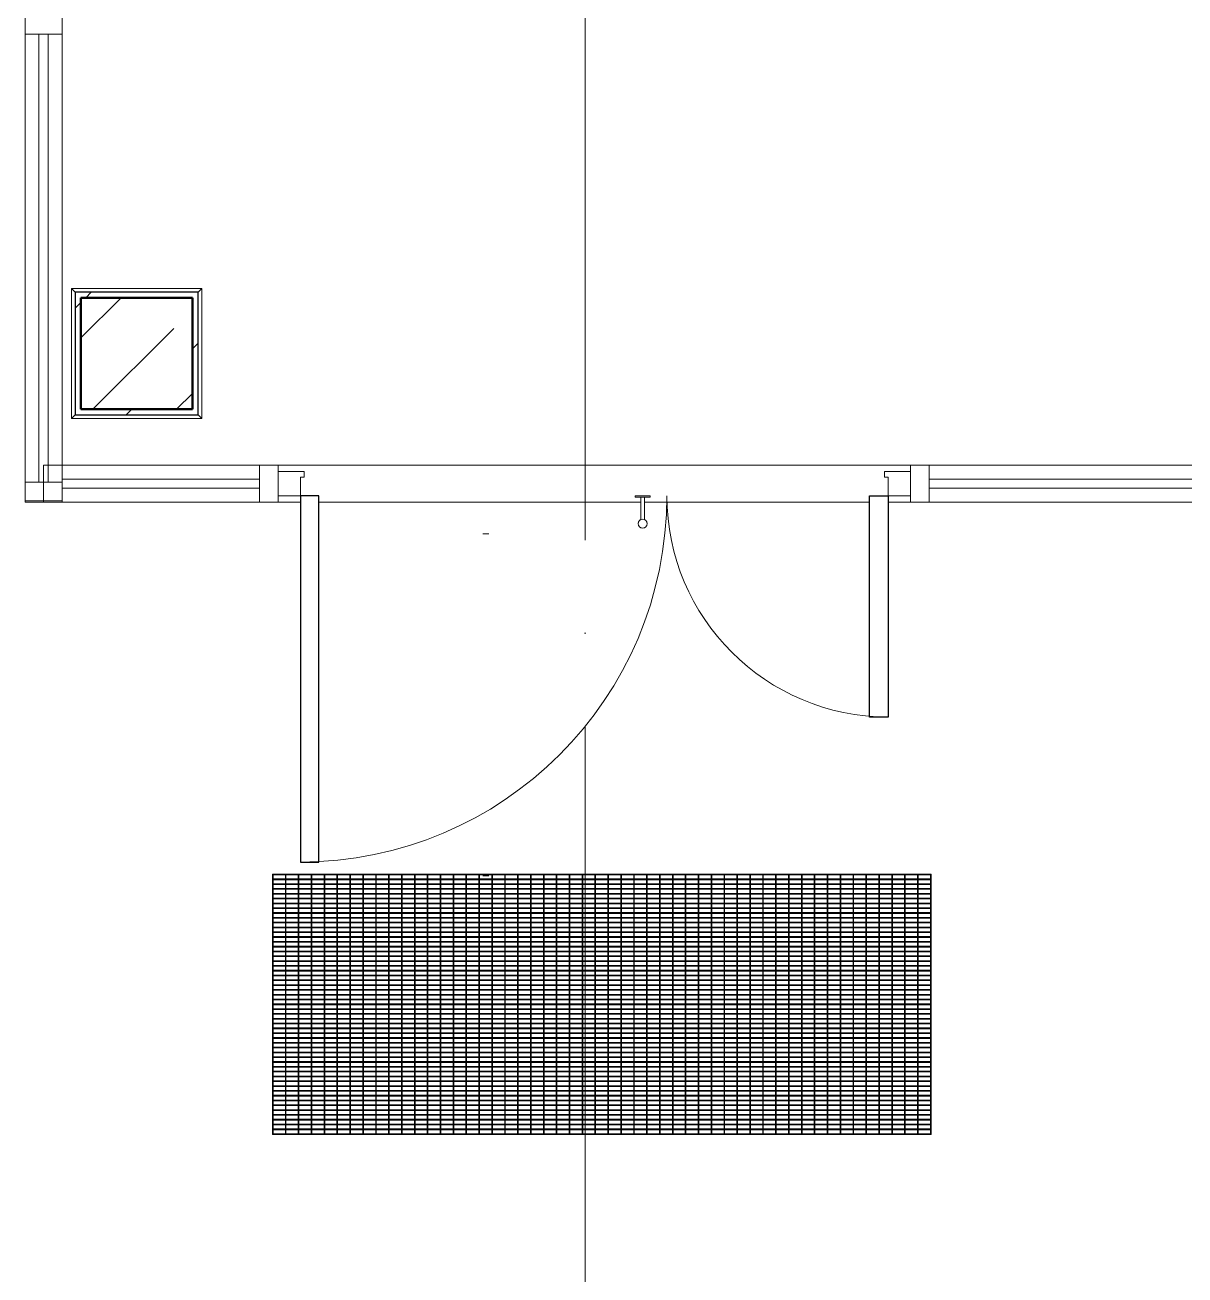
# Model space of a CAD drawing. Header units: millimetres. Extents: x -396912 to 182286, y -43638 to 41610.
# Drawn here: x -28761 to -25643, y -25855 to -22494 of the extents above; entities that cross this region are included whole.
import ezdxf

# ---------------------------------------------------------------- set-up
doc = ezdxf.new("R2010")
doc.units = ezdxf.units.MM
doc.linetypes.add('ADSK_Линия сетки', pattern=[25, 20, -2.5, 0, -2.5])
doc.linetypes.add('ADSK_Невидимые', pattern=[5, 3, -2])
for name, color, linetype, lineweight in [('Витраж', 7, 'Continuous', 9), ('Двери', 252, 'Continuous', 9), ('Лестницы', 252, 'Continuous', 9), ('Линии', 7, 'Continuous', 9), ('Несущие колонны', 252, 'Continuous', 18), ('Обобщенные модели', 252, 'Continuous', 18), ('Ограждение', 252, 'Continuous', 9), ('Оси', 252, 'Continuous', 9), ('Панели витража', 252, 'Continuous', 9), ('Стены наружные', 7, 'Continuous', 18)]:
    doc.layers.add(name, color=color, linetype=linetype, lineweight=lineweight)

# ---------------------------------------------------------------- blocks, each defined once
blk = doc.blocks.new('1 этаж')
at = {"layer": 'Несущие колонны', "lineweight": 9, "true_color": 0x636466}
h = blk.add_hatch(dxfattribs=at)
h.set_pattern_fill('FP_12', color=251, angle=180, style=0, pattern_type=2)
h.set_pattern_definition([(45, (-32121.82, 94), (-224.5064, 224.5064), []), (45, (-31897.32, 94), (-224.5064, 224.5064), [396.875, -79.375, 3.353, -76.022])])
h.paths.add_polyline_path([(-34012.8, -24445.7), (-34012.8, -24145.7), (-34312.8, -24145.7), (-34312.8, -24445.7)])
at = {"layer": 'Витраж', "color": 251, "lineweight": 18, "true_color": 0x636466, "extrusion": (0, 0, -1)}
for p, q in [((-34462.8, -23386.7), (-34462.8, -23436.7)), ((-34362.8, -23436.7), (-34362.8, -23386.7)), ((-34462.8, -23436.7), (-34362.8, -23436.7)), ((-33782.8, -24595.7), (-33832.8, -24595.7)), ((-33832.8, -24595.7), (-33832.8, -24695.7)), ((-33782.8, -24613.2), (-33782.8, -24595.7)), ((-32032.8, -24595.7), (-32082.8, -24595.7)), ((-32082.8, -24595.7), (-32082.8, -24613.2)), ((-32032.8, -24695.7), (-32032.8, -24595.7)), ((-33832.8, -24695.7), (-33782.8, -24695.7)), ((-33782.8, -24695.7), (-33782.8, -24678.2)), ((-32082.8, -24678.2), (-32082.8, -24695.7)), ((-32082.8, -24695.7), (-32032.8, -24695.7))]:
    blk.add_line(p, q, dxfattribs=at)
at = {"layer": 'Витраж', "color": 251, "true_color": 0x636466}
for p, q in [((-34462.8, -23436.7), (-34462.8, -24641.7)), ((-34362.8, -23436.7), (-34362.8, -24595.7)), ((-33832.8, -24595.7), (-34362.8, -24595.7)), ((-32082.8, -24595.7), (-33782.8, -24595.7)), ((-30992.8, -24595.7), (-32032.8, -24595.7)), ((-33832.8, -24695.7), (-34362.8, -24695.7)), ((-33722.8, -24695.7), (-33782.8, -24695.7)), ((-32807.5, -24695.7), (-33672.8, -24695.7)), ((-32192.8, -24695.7), (-32798.1, -24695.7)), ((-32082.8, -24695.7), (-32142.8, -24695.7)), ((-30992.8, -24695.7), (-32032.8, -24695.7))]:
    blk.add_line(p, q, dxfattribs=at)
at = {"layer": 'Витраж', "color": 251, "lineweight": 18, "true_color": 0x636466}
for p, q in [((-34362.8, -24595.7), (-34412.8, -24595.7)), ((-34412.8, -24595.7), (-34412.8, -24695.7)), ((-34362.8, -24695.7), (-34362.8, -24595.7)), ((-34362.8, -24641.7), (-34462.8, -24641.7)), ((-34462.8, -24641.7), (-34462.8, -24691.7)), ((-34362.8, -24691.7), (-34362.8, -24641.7)), ((-34462.8, -24691.7), (-34362.8, -24691.7)), ((-34412.8, -24695.7), (-34362.8, -24695.7))]:
    blk.add_line(p, q, dxfattribs=at)
at = {"layer": 'Двери', "color": 251, "true_color": 0x636466}
for p, q in [((-33782.8, -24613.2), (-33782.8, -24678.2)), ((-33712.8, -24613.2), (-33782.8, -24613.2)), ((-33722.8, -24678.2), (-33722.8, -24628.2)), ((-33722.8, -24628.2), (-33712.8, -24628.2)), ((-33712.8, -24628.2), (-33712.8, -24613.2)), ((-32152.8, -24613.2), (-32082.8, -24613.2)), ((-32152.8, -24628.2), (-32152.8, -24613.2)), ((-32142.8, -24628.2), (-32152.8, -24628.2)), ((-32142.8, -24678.2), (-32142.8, -24628.2)), ((-32082.8, -24613.2), (-32082.8, -24678.2)), ((-33782.8, -24678.2), (-33722.8, -24678.2)), ((-32822.8, -24678.2), (-32822.8, -24682.2)), ((-32822.8, -24678.2), (-32822.8, -24682.2)), ((-32822.1, -24678.2), (-32822.8, -24678.2)), ((-32782.8, -24678.2), (-32822.8, -24678.2)), ((-32822.1, -24678.2), (-32822.8, -24678.2)), ((-32822.1, -24678.2), (-32822.8, -24678.2)), ((-32822.8, -24682.2), (-32782.8, -24682.2)), ((-32822.8, -24682.2), (-32822.1, -24682.2)), ((-32822.8, -24682.2), (-32822.1, -24682.2)), ((-32822.8, -24682.2), (-32822.1, -24682.2)), ((-32807.8, -24682.2), (-32807.8, -24742.7)), ((-32797.8, -24742.6), (-32797.8, -24682.2)), ((-32782.8, -24678.2), (-32783.5, -24678.2)), ((-32782.8, -24678.2), (-32783.5, -24678.2)), ((-32782.8, -24678.2), (-32783.5, -24678.2)), ((-32783.5, -24682.2), (-32782.8, -24682.2)), ((-32783.5, -24682.2), (-32782.8, -24682.2)), ((-32783.5, -24682.2), (-32782.8, -24682.2)), ((-32782.8, -24682.2), (-32782.8, -24678.2)), ((-32782.8, -24682.2), (-32782.8, -24678.2)), ((-32082.8, -24678.2), (-32142.8, -24678.2))]:
    blk.add_line(p, q, dxfattribs=at)
at = {"layer": 'Двери', "color": 251, "lineweight": 30, "true_color": 0x636466}
for p, q in [((-33672.8, -24678.2), (-33722.8, -24678.2)), ((-33722.8, -24678.2), (-33722.8, -25663.2)), ((-33672.8, -25663.2), (-33672.8, -24678.2)), ((-32192.8, -25273.2), (-32192.8, -24678.2)), ((-32192.8, -24678.2), (-32142.8, -24678.2)), ((-32142.8, -24678.2), (-32142.8, -25273.2)), ((-32142.8, -25273.2), (-32192.8, -25273.2)), ((-33722.8, -25663.2), (-33672.8, -25663.2))]:
    blk.add_line(p, q, dxfattribs=at)
at = {"layer": 'Двери', "color": 251, "true_color": 0x636466}
for centre, radius, start, end in [((-33722.8, -24678.2), 985, 270, 0), ((-32142.8, -24678.2), 595, 180, 270), ((-32802.8, -24753.2), 12, 0, 180), ((-32802.8, -24753.2), 12, 150, 180), ((-32802.8, -24753.2), 12, 180, 0), ((-32802.8, -24753.2), 12, 210, 270), ((-32802.8, -24753.2), 12, 113.9342, 135), ((-32802.8, -24753.2), 12, 285, 345), ((-32802.8, -24753.2), 12, 60, 66.0658), ((-32802.8, -24753.2), 12, 0, 30)]:
    blk.add_arc(centre, radius, start, end, dxfattribs=at)
at = {"layer": 'Лестницы', "color": 251, "true_color": 0x636466}
for p, q in [((-34462.8, -24695.7), (-34462.8, -24691.7)), ((-34412.8, -24695.7), (-34462.8, -24695.7))]:
    blk.add_line(p, q, dxfattribs=at)
at = {"layer": 'Линии', "color": 251, "linetype": 'ADSK_Невидимые', "ltscale": 100, "true_color": 0x636466}
for p, q in [((-33232.6, -24780.2), (-33216.3, -24780.2)), ((-33232.6, -25700.2), (-33216.3, -25700.2))]:
    blk.add_line(p, q, dxfattribs=at)
at = {"layer": 'Несущие колонны', "color": 251, "lineweight": 40, "true_color": 0x636466}
for p, q in [((-34312.8, -24145.7), (-34312.8, -24445.7)), ((-34012.8, -24145.7), (-34312.8, -24145.7)), ((-34312.8, -24445.7), (-34312.8, -24145.7)), ((-34312.8, -24145.7), (-34012.8, -24145.7)), ((-34012.8, -24445.7), (-34012.8, -24145.7)), ((-34012.8, -24145.7), (-34012.8, -24445.7)), ((-34312.8, -24445.7), (-34012.8, -24445.7)), ((-34012.8, -24445.7), (-34312.8, -24445.7))]:
    blk.add_line(p, q, dxfattribs=at)
at = {"layer": 'Обобщенные модели', "color": 251, "lineweight": 9, "true_color": 0x636466}
for p, q in [((-33796.1, -25695.7), (-33797.8, -25695.7)), ((-33797.8, -25695.7), (-33797.8, -26395.7)), ((-32027.8, -25695.7), (-33797.8, -25695.7)), ((-33797.8, -25695.7), (-33797.8, -25697.7)), ((-33797.8, -25697.7), (-32027.8, -25697.7)), ((-32027.8, -25708.7), (-33797.8, -25708.7)), ((-33797.8, -25708.7), (-33797.8, -25710.6)), ((-33797.8, -25710.6), (-32027.8, -25710.6)), ((-33796.1, -26395.7), (-33796.1, -25695.7)), ((-33761.5, -25695.7), (-33763.1, -25695.7)), ((-33763.1, -25695.7), (-33763.1, -26395.7)), ((-33761.5, -26395.7), (-33761.5, -25695.7)), ((-33726.8, -25695.7), (-33728.5, -25695.7)), ((-33728.5, -25695.7), (-33728.5, -26395.7)), ((-33726.8, -26395.7), (-33726.8, -25695.7)), ((-33692.1, -25695.7), (-33693.8, -25695.7)), ((-33693.8, -25695.7), (-33693.8, -26395.7)), ((-33692.1, -26395.7), (-33692.1, -25695.7)), ((-33657.4, -25695.7), (-33659.1, -25695.7)), ((-33659.1, -25695.7), (-33659.1, -26395.7)), ((-33657.4, -26395.7), (-33657.4, -25695.7)), ((-33622.8, -25695.7), (-33624.4, -25695.7)), ((-33624.4, -25695.7), (-33624.4, -26395.7)), ((-33622.8, -26395.7), (-33622.8, -25695.7)), ((-33588.1, -25695.7), (-33589.8, -25695.7)), ((-33589.8, -25695.7), (-33589.8, -26395.7)), ((-33588.1, -26395.7), (-33588.1, -25695.7)), ((-33553.4, -25695.7), (-33555.1, -25695.7)), ((-33555.1, -25695.7), (-33555.1, -26395.7)), ((-33553.4, -26395.7), (-33553.4, -25695.7)), ((-33518.7, -25695.7), (-33520.4, -25695.7)), ((-33520.4, -25695.7), (-33520.4, -26395.7)), ((-33518.7, -26395.7), (-33518.7, -25695.7)), ((-33484.1, -25695.7), (-33485.7, -25695.7)), ((-33485.7, -25695.7), (-33485.7, -26395.7)), ((-33484.1, -26395.7), (-33484.1, -25695.7)), ((-33449.4, -25695.7), (-33451.1, -25695.7)), ((-33451.1, -25695.7), (-33451.1, -26395.7)), ((-33449.4, -26395.7), (-33449.4, -25695.7)), ((-33414.7, -25695.7), (-33416.4, -25695.7)), ((-33416.4, -25695.7), (-33416.4, -26395.7)), ((-33414.7, -26395.7), (-33414.7, -25695.7)), ((-33380.1, -25695.7), (-33381.7, -25695.7)), ((-33381.7, -25695.7), (-33381.7, -26395.7)), ((-33380.1, -26395.7), (-33380.1, -25695.7)), ((-33345.4, -25695.7), (-33347.1, -25695.7)), ((-33347.1, -25695.7), (-33347.1, -26395.7)), ((-33345.4, -26395.7), (-33345.4, -25695.7)), ((-33310.7, -25695.7), (-33312.4, -25695.7)), ((-33312.4, -25695.7), (-33312.4, -26395.7)), ((-33310.7, -26395.7), (-33310.7, -25695.7)), ((-33276, -25695.7), (-33277.7, -25695.7)), ((-33277.7, -25695.7), (-33277.7, -26395.7)), ((-33276, -26395.7), (-33276, -25695.7)), ((-33241.4, -25695.7), (-33243, -25695.7)), ((-33243, -25695.7), (-33243, -26395.7)), ((-33241.4, -26395.7), (-33241.4, -25695.7)), ((-33206.7, -25695.7), (-33208.4, -25695.7)), ((-33208.4, -25695.7), (-33208.4, -26395.7)), ((-33206.7, -26395.7), (-33206.7, -25695.7)), ((-33172, -25695.7), (-33173.7, -25695.7)), ((-33173.7, -25695.7), (-33173.7, -26395.7)), ((-33172, -26395.7), (-33172, -25695.7)), ((-33137.3, -25695.7), (-33139, -25695.7)), ((-33139, -25695.7), (-33139, -26395.7)), ((-33137.3, -26395.7), (-33137.3, -25695.7)), ((-33102.7, -25695.7), (-33104.3, -25695.7)), ((-33104.3, -25695.7), (-33104.3, -26395.7)), ((-33102.7, -26395.7), (-33102.7, -25695.7)), ((-33068, -25695.7), (-33069.7, -25695.7)), ((-33069.7, -25695.7), (-33069.7, -26395.7)), ((-33068, -26395.7), (-33068, -25695.7)), ((-33033.3, -25695.7), (-33035, -25695.7)), ((-33035, -25695.7), (-33035, -26395.7)), ((-33033.3, -26395.7), (-33033.3, -25695.7)), ((-32998.6, -25695.7), (-33000.3, -25695.7)), ((-33000.3, -25695.7), (-33000.3, -26395.7)), ((-32998.6, -26395.7), (-32998.6, -25695.7)), ((-32964, -25695.7), (-32965.6, -25695.7)), ((-32965.6, -25695.7), (-32965.6, -26395.7)), ((-32964, -26395.7), (-32964, -25695.7)), ((-32929.3, -25695.7), (-32931, -25695.7)), ((-32931, -25695.7), (-32931, -26395.7)), ((-32929.3, -26395.7), (-32929.3, -25695.7)), ((-32894.6, -25695.7), (-32896.3, -25695.7)), ((-32896.3, -25695.7), (-32896.3, -26395.7)), ((-32894.6, -26395.7), (-32894.6, -25695.7)), ((-32860, -25695.7), (-32861.6, -25695.7)), ((-32861.6, -25695.7), (-32861.6, -26395.7)), ((-32860, -26395.7), (-32860, -25695.7)), ((-32825.3, -25695.7), (-32827, -25695.7)), ((-32827, -25695.7), (-32827, -26395.7)), ((-32825.3, -26395.7), (-32825.3, -25695.7)), ((-32790.6, -25695.7), (-32792.3, -25695.7)), ((-32792.3, -25695.7), (-32792.3, -26395.7)), ((-32790.6, -26395.7), (-32790.6, -25695.7)), ((-32755.9, -25695.7), (-32757.6, -25695.7)), ((-32757.6, -25695.7), (-32757.6, -26395.7)), ((-32755.9, -26395.7), (-32755.9, -25695.7)), ((-32721.3, -25695.7), (-32722.9, -25695.7)), ((-32722.9, -25695.7), (-32722.9, -26395.7)), ((-32721.3, -26395.7), (-32721.3, -25695.7)), ((-32686.6, -25695.7), (-32688.3, -25695.7)), ((-32688.3, -25695.7), (-32688.3, -26395.7)), ((-32686.6, -26395.7), (-32686.6, -25695.7)), ((-32651.9, -25695.7), (-32653.6, -25695.7)), ((-32653.6, -25695.7), (-32653.6, -26395.7)), ((-32651.9, -26395.7), (-32651.9, -25695.7)), ((-32617.2, -25695.7), (-32618.9, -25695.7)), ((-32618.9, -25695.7), (-32618.9, -26395.7)), ((-32617.2, -26395.7), (-32617.2, -25695.7)), ((-32582.6, -25695.7), (-32584.2, -25695.7)), ((-32584.2, -25695.7), (-32584.2, -26395.7)), ((-32582.6, -26395.7), (-32582.6, -25695.7)), ((-32547.9, -25695.7), (-32549.6, -25695.7)), ((-32549.6, -25695.7), (-32549.6, -26395.7)), ((-32547.9, -26395.7), (-32547.9, -25695.7)), ((-32513.2, -25695.7), (-32514.9, -25695.7)), ((-32514.9, -25695.7), (-32514.9, -26395.7)), ((-32513.2, -26395.7), (-32513.2, -25695.7)), ((-32478.6, -25695.7), (-32480.2, -25695.7)), ((-32480.2, -25695.7), (-32480.2, -26395.7)), ((-32478.6, -26395.7), (-32478.6, -25695.7)), ((-32443.9, -25695.7), (-32445.6, -25695.7)), ((-32445.6, -25695.7), (-32445.6, -26395.7)), ((-32443.9, -26395.7), (-32443.9, -25695.7)), ((-32409.2, -25695.7), (-32410.9, -25695.7)), ((-32410.9, -25695.7), (-32410.9, -26395.7)), ((-32409.2, -26395.7), (-32409.2, -25695.7)), ((-32374.5, -25695.7), (-32376.2, -25695.7)), ((-32376.2, -25695.7), (-32376.2, -26395.7)), ((-32374.5, -26395.7), (-32374.5, -25695.7)), ((-32339.9, -25695.7), (-32341.5, -25695.7)), ((-32341.5, -25695.7), (-32341.5, -26395.7)), ((-32339.9, -26395.7), (-32339.9, -25695.7)), ((-32305.2, -25695.7), (-32306.9, -25695.7)), ((-32306.9, -25695.7), (-32306.9, -26395.7)), ((-32305.2, -26395.7), (-32305.2, -25695.7)), ((-32270.5, -25695.7), (-32272.2, -25695.7)), ((-32272.2, -25695.7), (-32272.2, -26395.7)), ((-32270.5, -26395.7), (-32270.5, -25695.7)), ((-32235.8, -25695.7), (-32237.5, -25695.7)), ((-32237.5, -25695.7), (-32237.5, -26395.7)), ((-32235.8, -26395.7), (-32235.8, -25695.7)), ((-32201.2, -25695.7), (-32202.8, -25695.7)), ((-32202.8, -25695.7), (-32202.8, -26395.7)), ((-32201.2, -26395.7), (-32201.2, -25695.7)), ((-32166.5, -25695.7), (-32168.2, -25695.7)), ((-32168.2, -25695.7), (-32168.2, -26395.7)), ((-32166.5, -26395.7), (-32166.5, -25695.7)), ((-32131.8, -25695.7), (-32133.5, -25695.7)), ((-32133.5, -25695.7), (-32133.5, -26395.7)), ((-32131.8, -26395.7), (-32131.8, -25695.7)), ((-32097.1, -25695.7), (-32098.8, -25695.7)), ((-32098.8, -25695.7), (-32098.8, -26395.7)), ((-32097.1, -26395.7), (-32097.1, -25695.7)), ((-32062.5, -25695.7), (-32064.1, -25695.7)), ((-32064.1, -25695.7), (-32064.1, -26395.7)), ((-32062.5, -26395.7), (-32062.5, -25695.7)), ((-32027.8, -25695.7), (-32029.5, -25695.7)), ((-32029.5, -25695.7), (-32029.5, -26395.7)), ((-32027.8, -26395.7), (-32027.8, -25695.7)), ((-32027.8, -25697.7), (-32027.8, -25695.7)), ((-32027.8, -25710.6), (-32027.8, -25708.7)), ((-32027.8, -25721.6), (-33797.8, -25721.6)), ((-33797.8, -25721.6), (-33797.8, -25723.5)), ((-33797.8, -25723.5), (-32027.8, -25723.5)), ((-32027.8, -25734.5), (-33797.8, -25734.5)), ((-33797.8, -25734.5), (-33797.8, -25736.4)), ((-33797.8, -25736.4), (-32027.8, -25736.4)), ((-32027.8, -25747.4), (-33797.8, -25747.4)), ((-33797.8, -25747.4), (-33797.8, -25749.4)), ((-32027.8, -25723.5), (-32027.8, -25721.6)), ((-32027.8, -25736.4), (-32027.8, -25734.5)), ((-32027.8, -25749.4), (-32027.8, -25747.4)), ((-33797.8, -25749.4), (-32027.8, -25749.4)), ((-32027.8, -25760.4), (-33797.8, -25760.4)), ((-33797.8, -25760.4), (-33797.8, -25762.3)), ((-33797.8, -25762.3), (-32027.8, -25762.3)), ((-32027.8, -25773.3), (-33797.8, -25773.3)), ((-33797.8, -25773.3), (-33797.8, -25775.2)), ((-33797.8, -25775.2), (-32027.8, -25775.2)), ((-32027.8, -25762.3), (-32027.8, -25760.4)), ((-32027.8, -25775.2), (-32027.8, -25773.3)), ((-32027.8, -25786.2), (-33797.8, -25786.2)), ((-33797.8, -25786.2), (-33797.8, -25788.1)), ((-33797.8, -25788.1), (-32027.8, -25788.1)), ((-32027.8, -25799.1), (-33797.8, -25799.1)), ((-33797.8, -25799.1), (-33797.8, -25801.1)), ((-33797.8, -25801.1), (-32027.8, -25801.1)), ((-32027.8, -25812.1), (-33797.8, -25812.1)), ((-33797.8, -25812.1), (-33797.8, -25814)), ((-33797.8, -25814), (-32027.8, -25814)), ((-32027.8, -25788.1), (-32027.8, -25786.2)), ((-32027.8, -25801.1), (-32027.8, -25799.1)), ((-32027.8, -25814), (-32027.8, -25812.1)), ((-32027.8, -25825), (-33797.8, -25825)), ((-33797.8, -25825), (-33797.8, -25826.9)), ((-33797.8, -25826.9), (-32027.8, -25826.9)), ((-32027.8, -25837.9), (-33797.8, -25837.9)), ((-33797.8, -25837.9), (-33797.8, -25839.9)), ((-33797.8, -25839.9), (-32027.8, -25839.9)), ((-32027.8, -25826.9), (-32027.8, -25825)), ((-32027.8, -25839.9), (-32027.8, -25837.9)), ((-32027.8, -25850.9), (-33797.8, -25850.9)), ((-33797.8, -25850.9), (-33797.8, -25852.8)), ((-33797.8, -25852.8), (-32027.8, -25852.8)), ((-32027.8, -25863.8), (-33797.8, -25863.8)), ((-33797.8, -25863.8), (-33797.8, -25865.7)), ((-33797.8, -25865.7), (-32027.8, -25865.7)), ((-32027.8, -25876.7), (-33797.8, -25876.7)), ((-33797.8, -25876.7), (-33797.8, -25878.6)), ((-33797.8, -25878.6), (-32027.8, -25878.6)), ((-32027.8, -25852.8), (-32027.8, -25850.9)), ((-32027.8, -25865.7), (-32027.8, -25863.8)), ((-32027.8, -25878.6), (-32027.8, -25876.7)), ((-32027.8, -25889.6), (-33797.8, -25889.6)), ((-33797.8, -25889.6), (-33797.8, -25891.6)), ((-33797.8, -25891.6), (-32027.8, -25891.6)), ((-32027.8, -25902.6), (-33797.8, -25902.6)), ((-33797.8, -25902.6), (-33797.8, -25904.5)), ((-33797.8, -25904.5), (-32027.8, -25904.5)), ((-32027.8, -25915.5), (-33797.8, -25915.5)), ((-33797.8, -25915.5), (-33797.8, -25917.4)), ((-32027.8, -25891.6), (-32027.8, -25889.6)), ((-32027.8, -25904.5), (-32027.8, -25902.6)), ((-32027.8, -25917.4), (-32027.8, -25915.5)), ((-33797.8, -25917.4), (-32027.8, -25917.4)), ((-32027.8, -25928.4), (-33797.8, -25928.4)), ((-33797.8, -25928.4), (-33797.8, -25930.3)), ((-33797.8, -25930.3), (-32027.8, -25930.3)), ((-32027.8, -25941.3), (-33797.8, -25941.3)), ((-33797.8, -25941.3), (-33797.8, -25943.3)), ((-33797.8, -25943.3), (-32027.8, -25943.3)), ((-32027.8, -25930.3), (-32027.8, -25928.4)), ((-32027.8, -25943.3), (-32027.8, -25941.3)), ((-32027.8, -25954.3), (-33797.8, -25954.3)), ((-33797.8, -25954.3), (-33797.8, -25956.2)), ((-33797.8, -25956.2), (-32027.8, -25956.2)), ((-32027.8, -25967.2), (-33797.8, -25967.2)), ((-33797.8, -25967.2), (-33797.8, -25969.1)), ((-33797.8, -25969.1), (-32027.8, -25969.1)), ((-32027.8, -25980.1), (-33797.8, -25980.1)), ((-33797.8, -25980.1), (-33797.8, -25982.1)), ((-33797.8, -25982.1), (-32027.8, -25982.1)), ((-32027.8, -25956.2), (-32027.8, -25954.3)), ((-32027.8, -25969.1), (-32027.8, -25967.2)), ((-32027.8, -25982.1), (-32027.8, -25980.1)), ((-32027.8, -25993.1), (-33797.8, -25993.1)), ((-33797.8, -25993.1), (-33797.8, -25995)), ((-33797.8, -25995), (-32027.8, -25995)), ((-32027.8, -26006), (-33797.8, -26006)), ((-33797.8, -26006), (-33797.8, -26007.9)), ((-33797.8, -26007.9), (-32027.8, -26007.9)), ((-32027.8, -25995), (-32027.8, -25993.1)), ((-32027.8, -26007.9), (-32027.8, -26006)), ((-32027.8, -26018.9), (-33797.8, -26018.9)), ((-33797.8, -26018.9), (-33797.8, -26020.8)), ((-33797.8, -26020.8), (-32027.8, -26020.8)), ((-32027.8, -26031.8), (-33797.8, -26031.8)), ((-33797.8, -26031.8), (-33797.8, -26033.8)), ((-33797.8, -26033.8), (-32027.8, -26033.8)), ((-32027.8, -26044.8), (-33797.8, -26044.8)), ((-33797.8, -26044.8), (-33797.8, -26046.7)), ((-33797.8, -26046.7), (-32027.8, -26046.7)), ((-32027.8, -26020.8), (-32027.8, -26018.9)), ((-32027.8, -26033.8), (-32027.8, -26031.8)), ((-32027.8, -26046.7), (-32027.8, -26044.8)), ((-32027.8, -26057.7), (-33797.8, -26057.7)), ((-33797.8, -26057.7), (-33797.8, -26059.6)), ((-33797.8, -26059.6), (-32027.8, -26059.6)), ((-32027.8, -26070.6), (-33797.8, -26070.6)), ((-33797.8, -26070.6), (-33797.8, -26072.5)), ((-33797.8, -26072.5), (-32027.8, -26072.5)), ((-32027.8, -26083.5), (-33797.8, -26083.5)), ((-33797.8, -26083.5), (-33797.8, -26085.5)), ((-32027.8, -26059.6), (-32027.8, -26057.7)), ((-32027.8, -26072.5), (-32027.8, -26070.6)), ((-32027.8, -26085.5), (-32027.8, -26083.5)), ((-33797.8, -26085.5), (-32027.8, -26085.5)), ((-32027.8, -26096.5), (-33797.8, -26096.5)), ((-33797.8, -26096.5), (-33797.8, -26098.4)), ((-33797.8, -26098.4), (-32027.8, -26098.4)), ((-32027.8, -26109.4), (-33797.8, -26109.4)), ((-33797.8, -26109.4), (-33797.8, -26111.3)), ((-33797.8, -26111.3), (-32027.8, -26111.3)), ((-32027.8, -26098.4), (-32027.8, -26096.5)), ((-32027.8, -26111.3), (-32027.8, -26109.4)), ((-32027.8, -26122.3), (-33797.8, -26122.3)), ((-33797.8, -26122.3), (-33797.8, -26124.3)), ((-33797.8, -26124.3), (-32027.8, -26124.3)), ((-32027.8, -26135.3), (-33797.8, -26135.3)), ((-33797.8, -26135.3), (-33797.8, -26137.2)), ((-33797.8, -26137.2), (-32027.8, -26137.2)), ((-32027.8, -26148.2), (-33797.8, -26148.2)), ((-33797.8, -26148.2), (-33797.8, -26150.1)), ((-33797.8, -26150.1), (-32027.8, -26150.1)), ((-32027.8, -26124.3), (-32027.8, -26122.3)), ((-32027.8, -26137.2), (-32027.8, -26135.3)), ((-32027.8, -26150.1), (-32027.8, -26148.2)), ((-32027.8, -26161.1), (-33797.8, -26161.1)), ((-33797.8, -26161.1), (-33797.8, -26163)), ((-33797.8, -26163), (-32027.8, -26163)), ((-32027.8, -26174), (-33797.8, -26174)), ((-33797.8, -26174), (-33797.8, -26176)), ((-33797.8, -26176), (-32027.8, -26176)), ((-32027.8, -26163), (-32027.8, -26161.1)), ((-32027.8, -26176), (-32027.8, -26174)), ((-32027.8, -26187), (-33797.8, -26187)), ((-33797.8, -26187), (-33797.8, -26188.9)), ((-33797.8, -26188.9), (-32027.8, -26188.9)), ((-32027.8, -26199.9), (-33797.8, -26199.9)), ((-33797.8, -26199.9), (-33797.8, -26201.8)), ((-33797.8, -26201.8), (-32027.8, -26201.8)), ((-32027.8, -26212.8), (-33797.8, -26212.8)), ((-33797.8, -26212.8), (-33797.8, -26214.7)), ((-33797.8, -26214.7), (-32027.8, -26214.7)), ((-32027.8, -26188.9), (-32027.8, -26187)), ((-32027.8, -26201.8), (-32027.8, -26199.9)), ((-32027.8, -26214.7), (-32027.8, -26212.8)), ((-32027.8, -26225.7), (-33797.8, -26225.7)), ((-33797.8, -26225.7), (-33797.8, -26227.7)), ((-33797.8, -26227.7), (-32027.8, -26227.7)), ((-32027.8, -26238.7), (-33797.8, -26238.7)), ((-33797.8, -26238.7), (-33797.8, -26240.6)), ((-33797.8, -26240.6), (-32027.8, -26240.6)), ((-32027.8, -26251.6), (-33797.8, -26251.6)), ((-33797.8, -26251.6), (-33797.8, -26253.5)), ((-32027.8, -26227.7), (-32027.8, -26225.7)), ((-32027.8, -26240.6), (-32027.8, -26238.7)), ((-32027.8, -26253.5), (-32027.8, -26251.6)), ((-33797.8, -26253.5), (-32027.8, -26253.5)), ((-32027.8, -26264.5), (-33797.8, -26264.5)), ((-33797.8, -26264.5), (-33797.8, -26266.5)), ((-33797.8, -26266.5), (-32027.8, -26266.5)), ((-32027.8, -26277.5), (-33797.8, -26277.5)), ((-33797.8, -26277.5), (-33797.8, -26279.4)), ((-33797.8, -26279.4), (-32027.8, -26279.4)), ((-32027.8, -26266.5), (-32027.8, -26264.5)), ((-32027.8, -26279.4), (-32027.8, -26277.5)), ((-32027.8, -26290.4), (-33797.8, -26290.4)), ((-33797.8, -26290.4), (-33797.8, -26292.3)), ((-33797.8, -26292.3), (-32027.8, -26292.3)), ((-32027.8, -26303.3), (-33797.8, -26303.3)), ((-33797.8, -26303.3), (-33797.8, -26305.2)), ((-33797.8, -26305.2), (-32027.8, -26305.2)), ((-32027.8, -26316.2), (-33797.8, -26316.2)), ((-33797.8, -26316.2), (-33797.8, -26318.2)), ((-33797.8, -26318.2), (-32027.8, -26318.2)), ((-32027.8, -26292.3), (-32027.8, -26290.4)), ((-32027.8, -26305.2), (-32027.8, -26303.3)), ((-32027.8, -26318.2), (-32027.8, -26316.2)), ((-32027.8, -26329.2), (-33797.8, -26329.2)), ((-33797.8, -26329.2), (-33797.8, -26331.1)), ((-33797.8, -26331.1), (-32027.8, -26331.1)), ((-32027.8, -26342.1), (-33797.8, -26342.1)), ((-33797.8, -26342.1), (-33797.8, -26344)), ((-33797.8, -26344), (-32027.8, -26344)), ((-32027.8, -26331.1), (-32027.8, -26329.2)), ((-32027.8, -26344), (-32027.8, -26342.1)), ((-32027.8, -26355), (-33797.8, -26355)), ((-33797.8, -26355), (-33797.8, -26356.9)), ((-33797.8, -26356.9), (-32027.8, -26356.9)), ((-32027.8, -26367.9), (-33797.8, -26367.9)), ((-33797.8, -26367.9), (-33797.8, -26369.9)), ((-33797.8, -26369.9), (-32027.8, -26369.9)), ((-32027.8, -26380.9), (-33797.8, -26380.9)), ((-33797.8, -26380.9), (-33797.8, -26382.8)), ((-33797.8, -26382.8), (-32027.8, -26382.8)), ((-32027.8, -26356.9), (-32027.8, -26355)), ((-32027.8, -26369.9), (-32027.8, -26367.9)), ((-32027.8, -26382.8), (-32027.8, -26380.9)), ((-32027.8, -26393.8), (-33797.8, -26393.8)), ((-33797.8, -26393.8), (-33797.8, -26395.7)), ((-33797.8, -26395.7), (-32027.8, -26395.7)), ((-33797.8, -26395.7), (-33796.1, -26395.7)), ((-33763.1, -26395.7), (-33761.5, -26395.7)), ((-33728.5, -26395.7), (-33726.8, -26395.7)), ((-33693.8, -26395.7), (-33692.1, -26395.7)), ((-33659.1, -26395.7), (-33657.4, -26395.7)), ((-33624.4, -26395.7), (-33622.8, -26395.7)), ((-33589.8, -26395.7), (-33588.1, -26395.7)), ((-33555.1, -26395.7), (-33553.4, -26395.7)), ((-33520.4, -26395.7), (-33518.7, -26395.7)), ((-33485.7, -26395.7), (-33484.1, -26395.7)), ((-33451.1, -26395.7), (-33449.4, -26395.7)), ((-33416.4, -26395.7), (-33414.7, -26395.7)), ((-33381.7, -26395.7), (-33380.1, -26395.7)), ((-33347.1, -26395.7), (-33345.4, -26395.7)), ((-33312.4, -26395.7), (-33310.7, -26395.7)), ((-33277.7, -26395.7), (-33276, -26395.7)), ((-33243, -26395.7), (-33241.4, -26395.7)), ((-33208.4, -26395.7), (-33206.7, -26395.7)), ((-33173.7, -26395.7), (-33172, -26395.7)), ((-33139, -26395.7), (-33137.3, -26395.7)), ((-33104.3, -26395.7), (-33102.7, -26395.7)), ((-33069.7, -26395.7), (-33068, -26395.7)), ((-33035, -26395.7), (-33033.3, -26395.7)), ((-33000.3, -26395.7), (-32998.6, -26395.7)), ((-32965.6, -26395.7), (-32964, -26395.7)), ((-32931, -26395.7), (-32929.3, -26395.7)), ((-32896.3, -26395.7), (-32894.6, -26395.7)), ((-32861.6, -26395.7), (-32860, -26395.7)), ((-32827, -26395.7), (-32825.3, -26395.7)), ((-32792.3, -26395.7), (-32790.6, -26395.7)), ((-32757.6, -26395.7), (-32755.9, -26395.7)), ((-32722.9, -26395.7), (-32721.3, -26395.7)), ((-32688.3, -26395.7), (-32686.6, -26395.7)), ((-32653.6, -26395.7), (-32651.9, -26395.7)), ((-32618.9, -26395.7), (-32617.2, -26395.7)), ((-32584.2, -26395.7), (-32582.6, -26395.7)), ((-32549.6, -26395.7), (-32547.9, -26395.7)), ((-32514.9, -26395.7), (-32513.2, -26395.7)), ((-32480.2, -26395.7), (-32478.6, -26395.7)), ((-32445.6, -26395.7), (-32443.9, -26395.7)), ((-32410.9, -26395.7), (-32409.2, -26395.7)), ((-32376.2, -26395.7), (-32374.5, -26395.7)), ((-32341.5, -26395.7), (-32339.9, -26395.7)), ((-32306.9, -26395.7), (-32305.2, -26395.7)), ((-32272.2, -26395.7), (-32270.5, -26395.7)), ((-32237.5, -26395.7), (-32235.8, -26395.7)), ((-32202.8, -26395.7), (-32201.2, -26395.7)), ((-32168.2, -26395.7), (-32166.5, -26395.7)), ((-32133.5, -26395.7), (-32131.8, -26395.7)), ((-32098.8, -26395.7), (-32097.1, -26395.7)), ((-32064.1, -26395.7), (-32062.5, -26395.7)), ((-32029.5, -26395.7), (-32027.8, -26395.7)), ((-32027.8, -26395.7), (-32027.8, -26393.8))]:
    blk.add_line(p, q, dxfattribs=at)
at = {"layer": 'Ограждение', "color": 251, "true_color": 0x636466}
for p, q in [((-34337.8, -24120.7), (-34337.8, -24470.7)), ((-33987.8, -24120.7), (-34337.8, -24120.7)), ((-34327.8, -24130.7), (-34337.8, -24120.7)), ((-33987.8, -24120.7), (-33997.8, -24130.7)), ((-33987.8, -24470.7), (-33987.8, -24120.7)), ((-34337.8, -24470.7), (-34327.8, -24460.7)), ((-33987.8, -24470.7), (-33997.8, -24460.7)), ((-34337.8, -24470.7), (-33987.8, -24470.7))]:
    blk.add_line(p, q, dxfattribs=at)
at = {"layer": 'Оси', "color": 251, "linetype": 'ADSK_Линия сетки', "ltscale": 100, "true_color": 0x636466}
blk.add_line((-32957.8, 32204.9), (-32957.8, -33771.9), dxfattribs=at)
at = {"layer": 'Панели витража', "color": 251, "lineweight": 18, "true_color": 0x636466}
for p, q in [((-34400.3, -23436.7), (-34425.3, -23436.7)), ((-34425.3, -23436.7), (-34425.3, -24641.7)), ((-34400.3, -24641.7), (-34400.3, -23436.7)), ((-33832.8, -24633.2), (-34362.8, -24633.2)), ((-34362.8, -24633.2), (-34362.8, -24658.2)), ((-33832.8, -24658.2), (-33832.8, -24633.2)), ((-30992.8, -24633.2), (-32032.8, -24633.2)), ((-32032.8, -24633.2), (-32032.8, -24658.2)), ((-34425.3, -24641.7), (-34400.3, -24641.7)), ((-34362.8, -24658.2), (-33832.8, -24658.2)), ((-32032.8, -24658.2), (-30992.8, -24658.2))]:
    blk.add_line(p, q, dxfattribs=at)
at = {"layer": 'Стены наружные', "color": 251, "lineweight": 30, "true_color": 0x636466}
for p, q in [((-33997.8, -24130.7), (-34327.8, -24130.7)), ((-34327.8, -24130.7), (-34327.8, -24460.7)), ((-33997.8, -24460.7), (-33997.8, -24130.7)), ((-34327.8, -24460.7), (-33997.8, -24460.7))]:
    blk.add_line(p, q, dxfattribs=at)
at = {"layer": 'Стены наружные', "color": 251, "linetype": 'Continuous', "lineweight": 9, "true_color": 0x636466}
for p, q in [((-34299.8, -24145.7), (-34284.8, -24130.7)), ((-34327.8, -24173.7), (-34312.8, -24158.7)), ((-34012.8, -24283), (-33997.8, -24268)), ((-34190.6, -24460.7), (-34175.6, -24445.7))]:
    blk.add_line(p, q, dxfattribs=at)

msp = doc.modelspace()

# ---------------------------------------------------------------- block references
msp.add_blockref('1 этаж', (5702.1, 918.2))

doc.saveas('drawing.dxf')
